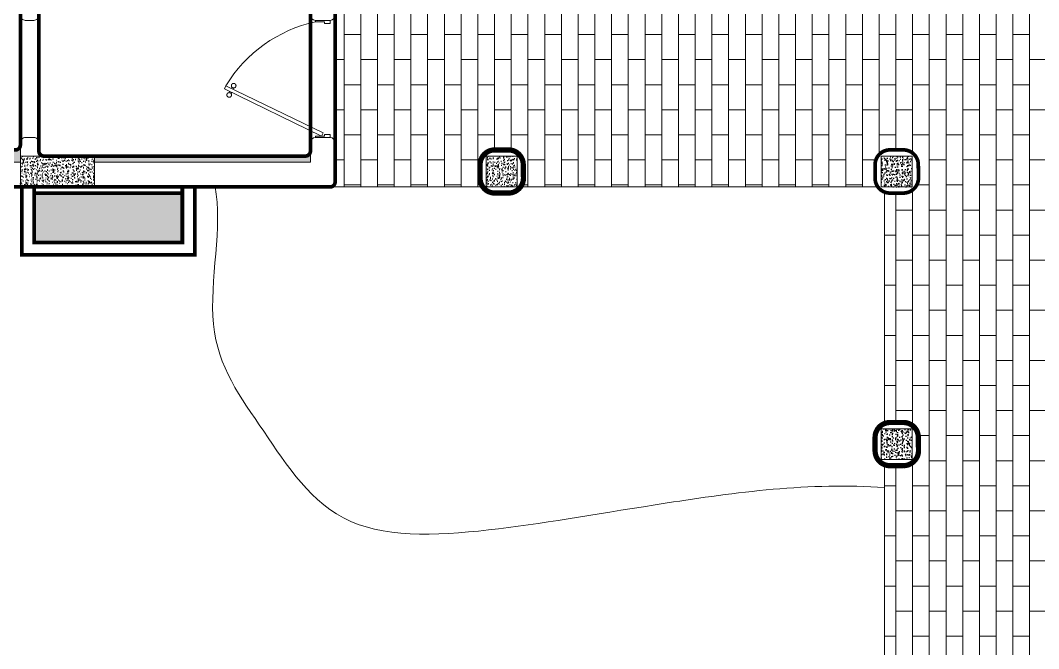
# Model space of a CAD drawing. Header units: metres. Extents: x 14 to 11050, y -346 to 476.
# Drawn here: x 131.57 to 139.82, y -205.17 to -200.08 of the extents above; entities that cross this region are included whole.
import ezdxf

# ---------------------------------------------------------------- set-up
doc = ezdxf.new("R2010")
doc.units = ezdxf.units.M
doc.linetypes.add('0', pattern=[0])
doc.layers.get('0').update_dxf_attribs({"color": 250, "linetype": '0', "lineweight": 20})
for name, color, linetype, lineweight in [('A-DOOR', 35, 'Continuous', 5), ('A-WALL', 250, 'Continuous', 20), ('baños', 140, 'Continuous', 0), ('Columnas', 7, 'Continuous', 18), ('piso', 253, 'Continuous', 0)]:
    doc.layers.add(name, color=color, linetype=linetype, lineweight=lineweight)
doc.layers.add('HATCH', color=8, linetype='Continuous')
doc.layers.add('hatch piso', color=253, linetype='Continuous', lineweight=0, transparency=0.7)
doc.layers.add('RELLENO SECCION', color=8, linetype='Continuous', lineweight=0, transparency=0.4)
doc.layers.add('REVESTIMIENTO EXTERIOR', color=7, linetype='Continuous', lineweight=5, true_color=0xffdebd)
doc.styles.get("Standard").update_dxf_attribs({"font": 'arial.ttf', "height": 0.1875})
pattern_1 = [(49.99999999999999, (0, 0), (0.05829909407872129, -0.005100507372448988), [0.006096000000000001, -0.067056]), (355, (0, 0), (-0.01127789485599019, 0.06113819047649125), [0.004876800000000001, -0.05364498693440001]), (100.4514447, (0.00485824224, -0.00042504112), (0.04702119906891305, 0.05603768061190244), [0.005180802816, -0.056988878272]), (46.18420000000001, (0, 0.016256), (0.08674529308548158, -0.01345354493847269), [0.009144000000000001, -0.100584]), (96.63555760999996, (0.007228768000000001, 0.01513488), (0.07596932289648096, 0.07917635987127089), [0.0077712074048, -0.08548339461120001]), (351.1841511700001, (0, 0.016256), (0.07596932290079265, 0.07917635986737045), [0.007315189462400001, -0.0804671142144]), (21, (0.008128, 0.012192), (0.0485166052061224, -0.03272486341986804), [0.006096000000000001, -0.067056]), (326.0000000000001, (0.008128, 0.012192), (0.01977664907124706, 0.05894014915914217), [0.004876800000000001, -0.0536448]), (71.45144499999999, (0.012171050432, 0.009464928031999999), (0.06829325416918917, 0.02621528604348968), [0.005180802816000001, -0.056988780032]), (37.50000000000001, (0, 0), (0.0009883530401893813, 0.027057612439409), [0, -0.05299456, 0, -0.05445760000000001, 0, -0.05384800000000001]), (7.499999999999999, (0, 0), (0.02138229200329784, 0.03205778394179824), [0, -0.03104896, 0, -0.05177536000000001, 0, -0.0205232]), (327.5, (-0.01812544, 0), (0.04338899045339885, -0.001833198077655502), [0, -0.02032, 0, -0.06339840000000001, 0, -0.0841248]), (317.5, (-0.02625344, 0), (0.04740133804352578, 0.00813647713066657), [0, -0.026416, 0, -0.04210304, 0, -0.0597408])]

# ---------------------------------------------------------------- blocks, each defined once
blk = doc.blocks.new('puerta 1.00')
at = {"layer": 'A-DOOR'}
for p, q in [((-0.1499909777825792, -0.01249999999998863), (-0.9369131065861893, -0.3949003899592327)), ((-0.1376018300305759, -0.03799499105906534), (-0.9245239588341292, -0.4203953810183521)), ((-0.1376018300305759, -0.03799499105906534), (-0.1499909777825792, -0.01249999999998863)), ((-0.9369131065861893, -0.3949003899592185), (-0.9245239588341292, -0.4203953810182952)), ((-0.8945933787151716, -0.3743353558235185), (-0.8995626804436938, -0.3641092849366885)), ((-0.8776654875668441, -0.3661093421694943), (-0.8826347892953663, -0.3558832712826359)), ((-0.8822042309632252, -0.3998303468828937), (-0.8772349292346462, -0.4100564177697379)), ((-0.8652763398148409, -0.391604333228571), (-0.8603070380863755, -0.4018304041154153))]:
    blk.add_line(p, q, dxfattribs=at)
for points in [[(-0.08000000000000003, 0), (-0.07999999999977266, -0.02502577938815875), (-0.1250000000001364, -0.02502577938815875), (-0.1250000000001364, -0.01249999999998863), (-0.2000000000002728, -0.01249999999998863), (-0.2000000000002728, 0), (-0.08000000000000003, 0)], [(-0.08000000000000003, -0.949999999999676), (-0.07999999999977266, -0.9249742206115172), (-0.1250000000001364, -0.9249742206115172), (-0.1250000000001364, -0.9374999999996874), (-0.2000000000002728, -0.9374999999996874), (-0.2000000000002728, -0.949999999999676), (-0.08000000000000003, -0.949999999999676)]]:
    blk.add_lwpolyline(points, dxfattribs=at)
blk.add_arc((0.0366406024470507, 0.1601847667154885), 1.12290276596214, 211.1335814021241, 257.8342745107439, dxfattribs=at)
for points in [[(-0.8982293876285894, -0.3641570476290497), (-0.9032723932726299, -0.3641552480922314), (-0.9120053357341931, -0.3591091255589873), (-0.9170452244890726, -0.3503725840241714), (-0.9170416254155498, -0.3402865727359341), (-0.9119955028824052, -0.3315536302744846), (-0.9032589613473192, -0.3265137415195056), (-0.8931729500592382, -0.3265173405931563), (-0.8844400075977319, -0.3315634631261162), (-0.8794001188427956, -0.3403000046612163), (-0.8794037179163752, -0.3503860159494536), (-0.8844498404495198, -0.3591189584108889), (-0.8931863819846058, -0.3641588471658821), (-0.8982293876285894, -0.3641570476290497)], [(-0.8616537628267338, -0.4394241479959078), (-0.8666967684707743, -0.4394223484592317), (-0.8754297109322806, -0.4343762259259734), (-0.8804695996872169, -0.4256396843908874), (-0.8804660006136942, -0.4155536731029486), (-0.8754198780805496, -0.4068207306414706), (-0.8666833365455204, -0.4017808418864917), (-0.8565973252574395, -0.4017844409598581), (-0.8478643827958763, -0.4068305634931022), (-0.8428244940409968, -0.4155671050282024), (-0.8428280931145196, -0.4256531163161554), (-0.8478742156476073, -0.4343860587779034), (-0.8566107571826933, -0.4394259475325839), (-0.8616537628267338, -0.4394241479959078)]]:
    blk.add_open_spline(points, degree=2, dxfattribs=at)
blk = doc.blocks.new('PL BASE 1N NASAS 09')
at = {"layer": 'HATCH'}
h = blk.add_hatch(dxfattribs=at)
h.set_pattern_fill('AR-CONC', color=256, scale=0.00032)
h.set_pattern_definition(pattern_1)
h.paths.add_polyline_path([(-110.2304242752633, -40.99971880325305), (-110.2304242752633, -41.24971880325305), (-109.6304242752633, -41.24971880325305), (-109.6304242752633, -40.99971880325305)])
h = blk.add_hatch(dxfattribs=at)
h.set_pattern_fill('AR-CONC', color=256, scale=0.00032)
h.set_pattern_definition(pattern_1)
h.paths.add_polyline_path([(-106.4560712337612, -41.24971880324219), (-106.2060712337612, -41.24971880324219), (-106.2060712337612, -40.99971880324219), (-106.4560712337612, -40.99971880324219)])
h = blk.add_hatch(dxfattribs=at)
h.set_pattern_fill('AR-CONC', color=256, scale=0.00032)
h.set_pattern_definition(pattern_1)
h.paths.add_polyline_path([(-103.2560712324603, -41.2497188032431), (-103.0060712324603, -41.2497188032431), (-103.0060712324603, -40.9997188032431), (-103.2560712324603, -40.9997188032431)])
h = blk.add_hatch(dxfattribs=at)
h.set_pattern_fill('AR-CONC', color=256, scale=0.00032)
h.set_pattern_definition(pattern_1)
h.paths.add_polyline_path([(-103.2560712324603, -43.45941826349863), (-103.0060712324603, -43.45941826349863), (-103.0060712324603, -43.20941826349863), (-103.2560712324603, -43.20941826349863)])
at = {"layer": 'RELLENO SECCION', "true_color": 0xc7c8ca}
h = blk.add_hatch(color=9, dxfattribs=at)
h.dxf.hatch_style = 1
h.paths.add_polyline_path([(-112.3989904494157, -41.04971880086249), (-110.2304242752633, -41.04971880086249), (-110.2304242752633, -40.99971880325308), (-110.2310753378329, -40.90914378471623, -0.4184304789436513), (-110.2710712045404, -40.94971880325207), (-113.5310712337411, -40.94971880325207), (-113.5310712337411, -41.04971880219399)])
h = blk.add_hatch(color=9, dxfattribs=at)
h.dxf.hatch_style = 1
edge = h.paths.add_edge_path()
edge.add_arc((-107.9210712045402, -40.95972118750127), 0.04000000000000625, 270.625583846438, 359.9999999999898, ccw=False)
edge.add_line((-107.920634473303, -40.99971880325305), (-109.6304242752633, -40.99971880325305))
edge.add_line((-109.6304242752633, -40.99971880325305), (-109.6304242752633, -41.04971880325265))
edge.add_line((-109.6304242752633, -41.04971880325265), (-107.8810712045402, -41.04971880325375))
edge.add_line((-107.8810712045402, -41.04971880325375), (-107.8810712045402, -40.95972118750128))
at = {"layer": 'A-WALL'}
for p, q in [((-110.1210712045404, -39.89971880321775), (-110.1910712045405, -39.89971880321775)), ((-107.7210712045404, -39.89971880321777), (-107.84107120454, -39.89971880321777)), ((-110.2310712045405, -40.88971880321824), (-110.2310712045404, -40.90971880325203)), ((-110.2304242752633, -40.99971880325305), (-110.2310712045404, -40.90971880325207)), ((-110.1210712045404, -40.8497188032182), (-110.1910712045405, -40.8497188032182)), ((-110.0810712045404, -40.88971880321824), (-110.0810712045405, -40.95971880325305)), ((-107.8810712045402, -40.88971880321776), (-107.8810712045402, -41.04971880325376)), ((-107.7210712045405, -40.84971880321776), (-107.8410712045402, -40.84971880321776)), ((-107.6810712045405, -40.88971880321776), (-107.6810712045401, -41.20971880325267)), ((-109.6304242752633, -40.99971880325305), (-107.920634473303, -40.99971880325305)), ((-110.2304242752633, -41.04971880086249), (-112.3989904494157, -41.04971880086249)), ((-107.8810712045402, -41.04971880325376), (-109.6304242752633, -41.04971880325265)), ((-107.7210712045402, -41.24971880325273), (-112.401071233741, -41.24971880325036))]:
    blk.add_line(p, q, dxfattribs=at)
for points in [[(-106.3866712337405, -41.29971880324219), (-106.2766712337407, -41.29971880324219, 0.4142135623730638), (-106.1566712337406, -41.17971880324222), (-106.1566712337406, -41.06971880324218, 0.4142135623730638), (-106.2766712337407, -40.94971880324219), (-106.3866712337406, -40.94971880324219, 0.4142135623730638), (-106.5066712337406, -41.06971880324216), (-106.5066712337406, -41.1797188032422, 0.4142135623730638)], [(-103.1866712324396, -41.2997188032431), (-103.0766712324398, -41.2997188032431, 0.4142135623730638), (-102.9566712324397, -41.17971880324313), (-102.9566712324397, -41.06971880324309, 0.4142135623730638), (-103.0766712324398, -40.9497188032431), (-103.1866712324397, -40.9497188032431, 0.4142135623730638), (-103.3066712324397, -41.06971880324307), (-103.3066712324397, -41.17971880324311, 0.4142135623730638)], [(-103.1860712324603, -43.50941826349863), (-103.0760712324604, -43.50941826349863, 0.4142135623730638), (-102.9560712324603, -43.38941826349866), (-102.9560712324603, -43.27941826349863, 0.4142135623730638), (-103.0760712324604, -43.15941826349864), (-103.1860712324603, -43.15941826349864, 0.4142135623730638), (-103.3060712324603, -43.27941826349861), (-103.3060712324603, -43.38941826349864, 0.4142135623730638)]]:
    blk.add_lwpolyline(points, format="xyb", close=True, dxfattribs=at)
for centre, start, end in [((-110.1910712045405, -39.85971880321775), 179.9999999999983, 270), ((-110.1210712045404, -39.85971880321775), 270, 7.404331298447066e-12), ((-107.84107120454, -39.85971880321777), 180.0000000000178, 270), ((-107.7210712045404, -39.85971880321777), 270, 359.9999999999922), ((-110.2710712045404, -40.90971880325207), 269.9999999347216, 6.106664988409952e-11), ((-110.1910712045405, -40.88971880321819), 90, 180.0000000000651), ((-110.1210712045404, -40.88971880321819), 359.9999999999349, 90), ((-107.8410712045402, -40.88971880321776), 90, 180), ((-107.7210712045405, -40.88971880321776), 7.755464535280639e-11, 90), ((-110.0410712045405, -40.95971880325305), 179.9999999999389, 269.9999999999706), ((-107.9210712045402, -40.95972118750127), 269.9999999999706, 0), ((-107.7210712045401, -41.20971880325273), 269.999999999971, 7.802536744566299e-11)]:
    blk.add_arc(centre, 0.04, start, end, dxfattribs=at)
at = {"layer": 'Columnas'}
for points in [[(-110.2304242752633, -40.99971880325305), (-110.2304242752633, -41.24971880325305), (-109.6304242752633, -41.24971880325305), (-109.6304242752633, -40.99971880325305)], [(-106.4560712337612, -41.24971880324219), (-106.2060712337612, -41.24971880324219), (-106.2060712337612, -40.99971880324219), (-106.4560712337612, -40.99971880324219)], [(-103.2560712324603, -41.2497188032431), (-103.0060712324603, -41.2497188032431), (-103.0060712324603, -40.9997188032431), (-103.2560712324603, -40.9997188032431)], [(-103.2560712324603, -43.45941826349863), (-103.0060712324603, -43.45941826349863), (-103.0060712324603, -43.20941826349863), (-103.2560712324603, -43.20941826349863)]]:
    blk.add_lwpolyline(points, close=True, dxfattribs=at)
at = {"layer": 'piso'}
for p, q in [((-107.6810712045403, -39.85971880321778), (-107.6810712045404, -40.88971880321777)), ((-107.7210712045402, -41.24971880325273), (-106.4841391771812, -41.24971880325266)), ((-106.1792032902998, -41.2497188032523), (-103.2841391758813, -41.24971880325216)), ((-103.2310712337405, -41.29120261320889), (-103.2310712337406, -43.16817528671009)), ((-103.2310712337406, -43.50066124028715), (-103.2310712337408, -46.96817528670948))]:
    blk.add_line(p, q, dxfattribs=at)
at = {"layer": 'A-DOOR', "xscale": -1, "rotation": 180}
blk.add_blockref('puerta 1.00', (-107.64107120454, -40.84971880321745), dxfattribs=at)
at = {"layer": 'baños', "linetype": 'Continuous'}
for tag, p in [('TRADENAME', (-121.6562016750018, -54.82733454534268)), ('MODELNUMBER', (-121.6562016749461, -54.82729221336881)), ('PRODUCT', (-121.6562016750575, -54.82737687731678)), ('MATERIAL', (-121.6562016751134, -54.82741920929088))]:
    blk.add_attdef(tag, p, '', height=2.5399184405861e-05, rotation=359.9999244952277, dxfattribs=at)
blk = doc.blocks.new('PL MUEBLES 1N NASAS 09')
at = {"layer": 'hatch piso'}
h = blk.add_hatch(dxfattribs=at)
h.set_pattern_fill('AR-BRSTD', color=256, scale=0.002, angle=-90.00000000000001)
h.set_pattern_definition([(270, (-8.745879547549919, 232.0100725299206), (0.1354836, -2.178742458197296e-17), []), (0, (-8.745879547549919, 232.0100725299206), (0.1354836, 0.2032), [0.1354836, -0.1354836])])
edge = h.paths.add_edge_path()
edge.add_line((62.33047333544064, 47.2035748600287), (63.19047333544142, 47.20357486002868))
edge.add_arc((63.19047333544059, 47.24357486002868), 0.03999999999999915, 270.000000001201, 359.9999999996845)
edge.add_line((63.23047333544059, 47.24357486002846), (63.23047333544059, 48.41357486002953))
edge.add_arc((63.18897773806795, 48.41295536331393), 0.04150022141499127, 0.8553174987289253, 101.8250659927437)
edge.add_line((63.18047333544064, 48.45357486002975), (54.58047336464126, 48.45357486002946))
edge.add_line((54.58047336464126, 48.45357486002946), (54.58047336464131, 46.95357486002907))
edge.add_line((54.58047336464131, 46.95357486002907), (55.77740539200053, 46.95357486002913))
edge.add_arc((55.87487333544104, 47.0235748600396), 0.1199999999999559, 180.0000000000068, 215.685334718824, ccw=False)
edge.add_line((55.75487333544109, 47.02357486003959), (55.75487333544109, 47.13357486003962))
edge.add_arc((55.87487602653094, 47.13357365549429), 0.1200026910958969, 89.71481122114619, 179.9994248848649, ccw=False)
edge.add_line((55.87547333544109, 47.25357486003959), (55.98652025174397, 47.25356355811859))
edge.add_arc((55.98487333544105, 47.13357486003956), 0.1200000000000361, 0, 89.21363070098681, ccw=False)
edge.add_line((56.10487333544108, 47.13357486003956), (56.10487333544108, 47.02357486003962))
edge.add_arc((55.98487333544109, 47.02357486003961), 0.1199999999999974, -35.68533471860587, 3.410605131648481e-12, ccw=False)
edge.add_line((56.0823412788819, 46.95357486002948), (58.97740539330043, 46.95357486002963))
edge.add_arc((59.07487333674212, 47.02357486003874), 0.1200000000001164, 180.0000000000305, 215.6853347179712, ccw=False)
edge.add_line((58.954873336742, 47.02357486003868), (58.954873336742, 47.13357486003871))
edge.add_arc((59.074873336742, 47.13357486003868), 0.1200000000000045, 90.00000000001359, 179.9999999999831, ccw=False)
edge.add_line((59.07487333674197, 47.25357486003868), (59.18487333674199, 47.25357486003868))
edge.add_arc((59.18567914639191, 47.13443330434819), 0.1191442806917048, 3.235419353208613, 90.38751204635588, ccw=False)
edge.add_line((59.30463351889537, 47.14115765441726), (59.30487333674199, 47.02357486003859))
edge.add_arc((59.18487333674198, 47.02357486003871), 0.1200000000000117, 270.3570302157529, 359.9999999999457, ccw=False)
edge.add_line((59.18562109423803, 46.90357718981661), (59.07487333674206, 46.90357486003869))
edge.add_arc((59.07487333674204, 47.02357486003874), 0.1200000000000472, 248.2843820482097, 270.0000000000102, ccw=False)
edge.add_line((59.03047333544123, 46.9120910500729), (59.03047333544112, 45.0351183765717))
edge.add_arc((59.07547333672138, 44.92387539978307), 0.1200000000000757, 90.00000000000341, 112.02431349642879, ccw=False)
edge.add_line((59.07547333672137, 45.04387539978315), (59.18547333672129, 45.04387539978315))
edge.add_arc((59.18550892370582, 44.92391098676762), 0.119964418293902, -0.016996573434425954, 90.0169965734683, ccw=False)
edge.add_line((59.30547333672135, 44.92387539978316), (59.30547333672135, 44.80837539978319))
edge.add_arc((59.1853928328978, 44.81409186667246), 0.1202164938442897, 270.038368525971, 357.27447562840666, ccw=False)
edge.add_line((59.1854733367213, 44.69387539978315), (59.07547333672142, 44.69387539978315))
edge.add_arc((59.07547333672137, 44.81387539978308), 0.1199999999999264, 247.9756865035205, 270.0000000000237, ccw=False)
edge.add_line((59.03047333544106, 44.70263242299463), (59.03047333544089, 41.2351183765723))
edge.add_arc((59.07547333671999, 41.1238753997835), 0.1199999999998061, 89.9999999999593, 112.0243134958844, ccw=False)
edge.add_line((59.07547333672008, 41.24387539978331), (59.18547333671997, 41.24387539978331))
edge.add_arc((59.18547333672004, 41.12387539978332), 0.1199999999999903, 0, 90.00000000003388, ccw=False)
edge.add_line((59.30547333672003, 41.12387539978332), (59.30547333672004, 41.01387539978333))
edge.add_arc((59.18547333672001, 41.01387539978334), 0.120000000000033, 270.0000000156127, 359.99999999999324, ccw=False)
edge.add_line((59.18547333675271, 40.89387539978331), (59.07547333672007, 40.89387539978331))
edge.add_arc((59.07547333672005, 41.01387539978333), 0.1200000000000188, 180.0000000000136, 270.00000000000676, ccw=False)
edge.add_line((58.95547333672003, 41.0138753997833), (58.95547333672003, 41.12387539978334))
edge.add_arc((59.07547333671909, 41.12387539978343), 0.1199999999990524, 165.6897693792987, 180.0000000000441, ccw=False)
edge.add_line((58.95919674324329, 41.15353604390046), (56.09878595607675, 41.15353604390105))
edge.add_arc((55.98193776904836, 41.11317451782256), 0.1236226176684729, -2.150313453117519, 19.055859682389382, ccw=False)
edge.add_line((56.1054733354205, 41.10853604390087), (56.1054733354205, 41.0040360439009))
edge.add_arc((55.98547333542049, 41.00403604390094), 0.1200000000000117, 270.00000001564325, 359.99999999997965, ccw=False)
edge.add_line((55.98547333545325, 40.88403604390093), (55.87547333545319, 40.88403604390093))
edge.add_arc((55.87547333542054, 41.00403604390096), 0.120000000000033, 180, 270.0000000155924, ccw=False)
edge.add_line((55.7554733354205, 41.00403604390096), (55.7554733354205, 41.11403604390095))
edge.add_arc((55.8754733354207, 41.11403604390087), 0.1200000000001964, 160.7817966358394, 179.9999999999593, ccw=False)
edge.add_line((55.76216071476425, 41.15353604390105), (50.4939172747504, 41.15353604390125))
edge.add_arc((50.38267429744418, 41.10853604390093), 0.1199999999999269, 3.410605131648481e-12, 22.024312837221885, ccw=False)
edge.add_line((50.5026742974441, 41.10853604390093), (50.50267429744412, 40.99853604390089))
edge.add_arc((50.38267429744408, 40.99853604390096), 0.120000000000033, 270.00000000000676, 359.99999999996606, ccw=False)
edge.add_line((50.3826742974441, 40.87853604390093), (50.27267429744417, 40.87853604390093))
edge.add_arc((50.27267429744413, 40.99853604390096), 0.1200000000000259, 180.0000000000373, 270.00000000001694, ccw=False)
edge.add_line((50.15267429744411, 40.99853604390088), (50.15267429744411, 41.10853604390095))
edge.add_arc((50.27267429744406, 41.10853604390095), 0.1199999999999477, 157.975687162782, 180, ccw=False)
edge.add_line((50.16143132013781, 41.15353604390128), (46.43047333544075, 41.15353604390094))
edge.add_line((46.43047333544075, 41.15353604390094), (46.43047333544064, 40.95353604390095))
edge.add_line((46.43047333544064, 40.95353604390095), (44.33047333544016, 40.95353604390101))
edge.add_line((44.33047333544016, 40.95353604390101), (44.33047333544005, 39.39357486002908))
edge.add_arc((44.37047333544005, 39.39357486002908), 0.04000000000000625, 180, 270)
edge.add_line((44.37047333544005, 39.35357486002907), (47.83047333544033, 39.35357486002907))
edge.add_line((47.83047333544033, 39.35357486002907), (47.83047333544062, 38.95357486002915))
edge.add_line((47.83047333544062, 38.95357486002915), (62.33047333543995, 38.95357486002904))
edge.add_line((62.33047333543995, 38.95357486002904), (62.33047333544064, 47.2035748600287))
at = {"layer": 'baños'}
blk.add_blockref('PL BASE 1N NASAS 09', (162.2615445691817, 88.20329366328178), dxfattribs=at)

msp = doc.modelspace()

# ---------------------------------------------------------------- hatches: boundary and pattern name
at = {"layer": 'piso', "transparency": 33554554}
h = msp.add_hatch(color=256, dxfattribs=at)
h.set_gradient(color1=(122, 175, 223), color2=(173, 221, 247), rotation=90.00000000000003)
h.paths.add_polyline_path([(132.1349412286143, -201.4811608049574), (131.6794180674726, -201.4811608049573), (131.6794180674725, -201.8811608049576), (132.1349412286143, -201.8811608049576)])
h.paths.add_polyline_path([(132.8794180674726, -201.4811608049575), (132.1349412286143, -201.4811608049574), (132.1349412286143, -201.8811608049576), (132.8794180674725, -201.8811608049576)])

# ---------------------------------------------------------------- linework, layer by layer
msp.add_line((131.6794180674726, -201.4811608049573), (132.8794180674726, -201.4811608049575))
msp.add_lwpolyline([(131.5794180674725, -201.9811608049577), (132.9794180674725, -201.9811608049577), (132.9794180674725, -201.4311608049576), (131.5794180674725, -201.4311608049576)], close=True)
msp.add_lwpolyline([(131.6794180674726, -201.4311608049576), (131.6794180674725, -201.8811608049576), (132.8794180674725, -201.8811608049576), (132.8794180674726, -201.4311608049576)])
msp.add_open_spline([(138.5670649727966, -203.8689766823731), (137.9791091639816, -203.8216726575242), (136.6927312220114, -203.9996442402179), (135.45875616186, -204.2249331479615), (134.117391163443, -204.3131599790296), (133.5325980769464, -203.3770031989048), (132.9829215971178, -202.649440345736), (133.2109116859938, -201.741578082242), (133.1441176573808, -201.4311608049572)], degree=3)
at = {"layer": 'REVESTIMIENTO EXTERIOR', "const_width": 0.03}
for points in [[(127.3670649727964, -195.7711608049585, -0.414213562372991), (127.4070649727964, -195.7311608049585), (131.5270650019881, -195.7311608049511, -0.4454809819386794), (131.5669944989483, -195.7687869319122), (131.567065001997, -201.0911608049551, -0.4142135627275117), (131.5270650019515, -201.1311608049579), (127.4070649727964, -201.1311608049112, -0.4405955402311841), (127.3670649727927, -201.0911608049112)], [(131.757065001997, -201.1811608049586), (133.8766282707873, -201.1811608049591, 0.4145701613316106), (133.9170650019972, -201.141163189207), (133.9170650019951, -199.3311608049583), (131.7170650019968, -199.3311608049584), (131.7170650019969, -201.1411608049589, 0.4142135623795466)]]:
    msp.add_lwpolyline(points, format="xyb", close=True, dxfattribs=at)
at = {"layer": 'REVESTIMIENTO EXTERIOR'}
for points, const_width in [([(134.1170650019972, -199.3311608049589), (134.1170650019973, -201.3911608049585, -0.4142135623735113), (134.0770650019973, -201.4311608049586)], 0.03), ([(135.4114649727969, -201.481160804948, -0.4142135623732339), (135.2914649727968, -201.361160804948), (135.2914760951081, -201.2495270268133, -0.4102313505192673), (135.4114649727969, -201.131160804948), (135.5214649727968, -201.131160804948, -0.4142135623731645), (135.6414649727968, -201.251160804948), (135.6432688591723, -201.361160804948, -0.4047713917711608), (135.5214649727968, -201.481160804948), (135.4114649727969, -201.481160804948)], 0.04249289864153683), ([(138.6120649740772, -201.4811608049489, -0.4142135623732339), (138.4920649740772, -201.3611608049489), (138.4920760963884, -201.2495270268142, -0.4102313505192673), (138.6120649740772, -201.1311608049489), (138.7220649740771, -201.1311608049489, -0.4142135623731645), (138.8420649740771, -201.2511608049489), (138.8438688604526, -201.361160804949, -0.4047713917711608), (138.7220649740771, -201.4811608049489), (138.6120649740772, -201.4811608049489)], 0.03), ([(138.6120649740771, -203.6908602652044, -0.4142135623732339), (138.4920649740771, -203.5708602652045), (138.4920760963883, -203.4592264870698, -0.4102313505192673), (138.6120649740771, -203.3408602652045), (138.7220649740771, -203.3408602652045, -0.4142135623731645), (138.8420649740771, -203.4608602652045), (138.8438688604525, -203.5708602652045, -0.4047713917711608), (138.7220649740771, -203.6908602652044), (138.6120649740771, -203.6908602652044)], 0.04249289864153683)]:
    msp.add_lwpolyline(points, format="xyb", dxfattribs=dict(at, const_width=const_width))
at = {"layer": 'REVESTIMIENTO EXTERIOR', "color": 30, "true_color": 0xf8991e, "const_width": 0.03}
msp.add_lwpolyline([(134.0770650019973, -201.4311608049586), (127.4070649727964, -201.4311608049584, 0.4142135623724707), (127.3670649727964, -201.4711608049584)], format="xyb", dxfattribs=at)
for points in [[(131.5794180674725, -201.4311608049585), (131.5794180674725, -201.9811608049577), (132.9794180674725, -201.9811608049577), (132.9794180674725, -201.4311608049585)], [(131.6794180674726, -201.4311608049573), (131.6794180674726, -201.8811608049576), (132.8794180674725, -201.8811608049578), (132.8794180674728, -201.4311608049579)]]:
    msp.add_lwpolyline(points, dxfattribs=at)
at = {"layer": 'REVESTIMIENTO EXTERIOR', "const_width": 0.03}
msp.add_lwpolyline([(131.6794180674726, -201.4811608049573), (132.8794180674727, -201.4811608049573)], dxfattribs=at)
at = {"layer": 'REVESTIMIENTO EXTERIOR'}
msp.add_open_spline([(138.5670649727966, -203.8689766823731), (137.9791091639816, -203.8216726575242), (136.6927312220114, -203.9996442402179), (135.45875616186, -204.2249331479615), (134.117391163443, -204.3131599790296), (133.5325980769464, -203.3770031989048), (132.9829215971178, -202.649440345736), (133.2109116859938, -201.741578082242), (133.1441176573808, -201.4311608049572)], degree=3, dxfattribs=at)

# ---------------------------------------------------------------- block references
msp.add_blockref('PL MUEBLES 1N NASAS 09', (79.53659163735574, -248.3847356649876))

doc.saveas('drawing.dxf')
